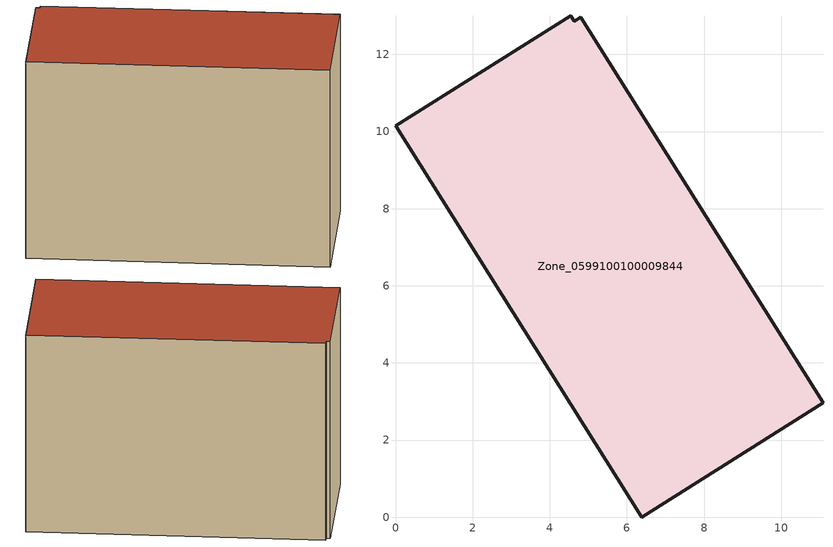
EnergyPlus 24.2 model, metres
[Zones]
Zone_0599100100009844
 floor ground (C_G): 4.8,12.96 11.09,2.96 6.38,0 0,10.15 4.54,13 4.63,12.85 z0
 wall outside (C_F): 6.38,0 11.09,2.96 4.8,12.96 4.63,12.85 4.54,13 0,10.15 6.38,0 z0:8.41
 roof outside (C_R): 11.09,2.96 4.8,12.96 4.63,12.85 4.54,13 0,10.15 6.38,0 z8.41
[BUILDING]
Pand.0599100100009844: North Axis=0; Terrain=City; Loads Convergence Tolerance Value=0.04; Temperature Convergence Tolerance Value=0.4; Solar Distribution=FullExterior; Maximum Number of Warmup Days=25; Minimum Number of Warmup Days=1
[Site:Location]
Rotterdam.The.Hague.AP_ZH_NLD Design_Conditions: Latitude=51.96; Longitude=4.45; Time Zone=1; Elevation=-4.5
[SITE:GROUNDTEMPERATURE:BUILDINGSURFACE]
18, 18, 18, 18, 18, 18, 18, 18, 18, 18, 18, 18
[MATERIAL] Thermal Absorptance=0.9; Solar Absorptance=0.7; Visible Absorptance=0.7
Name | Roughness | Thickness | Conductivity | Density | Specific Heat
G.TC.2015-2018 | MediumSmooth | 0.15 | 0.0428571 | 540 | 1210
F.TC.2015-2018 | Rough | 0.3 | 0.0666667 | 1920 | 840
R.TC.2015-2018 | MediumRough | 0.2 | 0.0333333 | 1500 | 1000
[CONSTRUCTION]
C_G: G.TC.2015-2018
C_F: F.TC.2015-2018
C_R: R.TC.2015-2018
[ZONE]
Zone_0599100100009844: Type=1; Multiplier=1; Ceiling Height=Autocalculate; Volume=Autocalculate; Floor Area=autocalculate; Part of Total Floor Area=Yes
[ZONEINFILTRATION:DESIGNFLOWRATE]
Infil_Zone_0599100100009844: Zone or ZoneList or Space or SpaceList=Zone_0599100100009844; Schedule=AlwaysOn; Design Flow Rate Calculation Method=Flow/Area; Flow Rate per Floor Area=0.0015; Constant Term Coefficient=1; Temperature Term Coefficient=0; Velocity Term Coefficient=0; Velocity Squared Term Coefficient=0
[HVACTEMPLATE:ZONE:IDEALLOADSAIRSYSTEM]
Zone_0599100100009844: Maximum Heating Supply Air Temperature=50; Minimum Cooling Supply Air Temperature=13; Maximum Heating Supply Air Humidity Ratio=0.0156; Minimum Cooling Supply Air Humidity Ratio=0.0077; Heating Limit=NoLimit; Cooling Limit=NoLimit; Dehumidification Control Type=ConstantSensibleHeatRatio; Cooling Sensible Heat Ratio=0.7; Dehumidification Setpoint=60; Humidification Control Type=None; Humidification Setpoint=30; Outdoor Air Method=None; Outdoor Air Flow Rate per Person=0.00944; Outdoor Air Flow Rate per Zone Floor Area=0; Outdoor Air Flow Rate per Zone=0; Demand Controlled Ventilation Type=None; Outdoor Air Economizer Type=NoEconomizer; Heat Recovery Type=None; Sensible Heat Recovery Effectiveness=0.7; Latent Heat Recovery Effectiveness=0.65
[ZONECONTROL:THERMOSTAT]
ThermostatControl_Zone_0599100100009844: Zone or ZoneList=Zone_0599100100009844; Control Type Schedule=DualSetpointControlType; Control 1=Thermostat_Zone_0599100100009844; Temperature Difference Between Cutout And Setpoint=0
[THERMOSTATSETPOINT:DUALSETPOINT]
Thermostat_Zone_0599100100009844: Heating Setpoint Temperature Schedule=HeatingSetpoint_Zone_0599100100009844; Cooling Setpoint Temperature Schedule=CoolingSetpoint_Zone_0599100100009844
[SCHEDULE:COMPACT]
HeatingSetpoint_Zone_0599100100009844: Through: 12/31, For: AllDays, Until: 24:00, 21
CoolingSetpoint_Zone_0599100100009844: Through: 12/31, For: AllDays, Until: 24:00, 24
DualSetpointControlType: Through: 12/31, For: AllDays, Until: 24:00, 4
AlwaysOn: Through: 12/31, For: AllDays, Until: 24:00, 1
